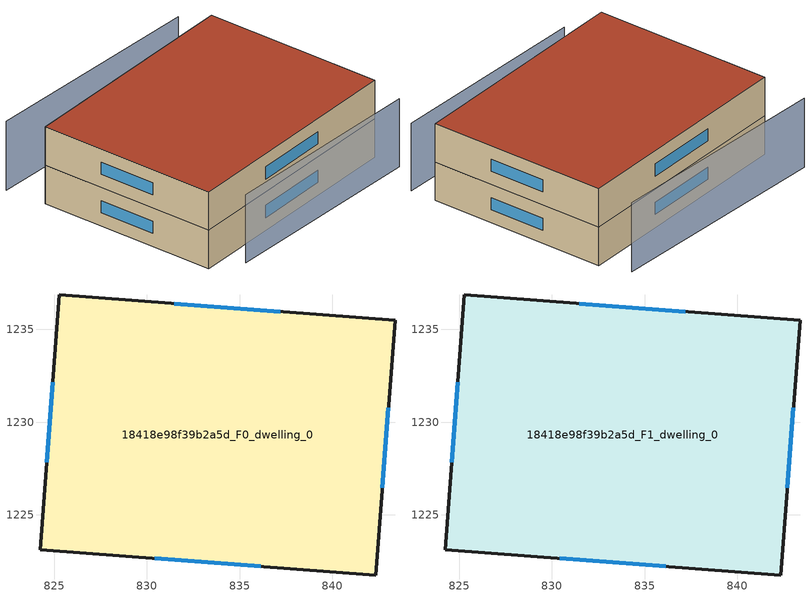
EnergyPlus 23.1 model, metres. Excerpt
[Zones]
18418e98f39b2a5d_F0_dwelling_0
 floor ground (EU_floor_Construction): 843.38,1235.49 842.34,1221.75 824.24,1223.13 825.28,1236.87 z0
 wall outside (EU_wall_Construction): 825.28,1236.87 824.24,1223.13 842.34,1221.75 843.38,1235.49 825.28,1236.87 z0:3
 window (EU_Window_Construction): 824.92,1232.16 824.59,1227.83 / 837.18,1235.96 831.48,1236.4 / 842.7,1226.46 843.02,1230.79 / 830.43,1222.66 836.14,1222.22 z1.03:1.97
18418e98f39b2a5d_F1_dwelling_0
 floor to 18418e98f39b2a5d_F0_dwelling_0 (EU_floor_Construction): 843.38,1235.49 842.34,1221.75 824.24,1223.13 825.28,1236.87 z3
 wall outside (EU_wall_Construction): 825.28,1236.87 824.24,1223.13 842.34,1221.75 843.38,1235.49 825.28,1236.87 z3:6
 window (EU_Window_Construction): 824.92,1232.16 824.59,1227.83 / 837.18,1235.96 831.48,1236.4 / 842.7,1226.46 843.02,1230.79 / 830.43,1222.66 836.14,1222.22 z4.03:4.97
 roof outside (EU_roof_Construction): 842.34,1221.75 843.38,1235.49 825.28,1236.87 824.24,1223.13 z6
shading: 826.25,1221.49 842.2,1219.73 z0:5.3; 842.82,1237.79 825.25,1240 z0:5.4
[Building]
EU S2 Campaign: North Axis=0; Terrain=City; Solar Distribution=FullExterior
[Site:Location]
Cape.Town.Intl.AP: Latitude=-33.965; Longitude=18.602; Time Zone=2; Elevation=46
[SizingPeriod:WeatherFileDays]
AnnualSizingPeriod: Begin Month=1; Begin Day of Month=1; End Month=12; End Day of Month=31; Day of Week for Start Day=Monday; Use Weather File Daylight Saving Period=No; Use Weather File Rain and Snow Indicators=No
[MATERIAL]
EU_InternalMass_Material: Roughness=MediumRough; Thickness=0.1; Conductivity=1; Density=1800; Specific Heat=900; Thermal Absorptance=0.9; Solar Absorptance=0.7; Visible Absorptance=0.7
[MATERIAL:NOMASS] Roughness=MediumRough; Thermal Absorptance=0.9; Solar Absorptance=0.7; Visible Absorptance=0.7
Name | Thermal Resistance
EU_wall_NoMass | 0.493876
EU_roof_NoMass | 0.449382
EU_floor_NoMass | 1.25
[WINDOWMATERIAL:SIMPLEGLAZINGSYSTEM]
EU_Window_SimpleGlazing: UFactor=4.4; Solar Heat Gain Coefficient=0.85; Visible Transmittance=0.85
[CONSTRUCTION]
EU_wall_Construction: EU_wall_NoMass
EU_roof_Construction: EU_roof_NoMass
EU_floor_Construction: EU_floor_NoMass
EU_Window_Construction: EU_Window_SimpleGlazing
EU_InternalMass_Construction: EU_InternalMass_Material
[ZONE] Type=1; Multiplier=1; Ceiling Height=autocalculate; Volume=750.382; Floor Area=autocalculate; Part of Total Floor Area=Yes
18418e98f39b2a5d_F0_dwelling_0; 18418e98f39b2a5d_F1_dwelling_0
[INTERNALMASS] Construction=EU_InternalMass_Construction; Surface Area=250.127
Name | Zone or ZoneList
18418e98f39b2a5d_F0_dwelling_0_EU_InternalMass | 18418e98f39b2a5d_F0_dwelling_0
18418e98f39b2a5d_F1_dwelling_0_EU_InternalMass | 18418e98f39b2a5d_F1_dwelling_0
[OTHEREQUIPMENT] Fuel Type=Electricity; Design Level Calculation Method=Watts/Area; Power per Zone Floor Area=1; Fraction Latent=0; Fraction Radiant=0; Fraction Lost=0; Carbon Dioxide Generation Rate=0; EndUse Subcategory=EU_Step8_InternalGains
Name | Zone or ZoneList or Space or SpaceList | Schedule
EU_Step8_InternalGain_18418e98f39b2a5d_F0_dwelling_0_f000 | 18418e98f39b2a5d_F0_dwelling_0 | EU_Step8_GainSchedule_18418e98f39b2a5d_F0_dwelling_0_f000
EU_Step8_InternalGain_18418e98f39b2a5d_F1_dwelling_0_f000 | 18418e98f39b2a5d_F1_dwelling_0 | EU_Step8_GainSchedule_18418e98f39b2a5d_F1_dwelling_0_f000
[ZONEVENTILATION:DESIGNFLOWRATE] Schedule=EU_AlwaysOn; Design Flow Rate Calculation Method=AirChanges/Hour; Air Changes per Hour=0.64; Ventilation Type=Natural; Fan Pressure Rise=0; Fan Total Efficiency=1; Constant Term Coefficient=1; Temperature Term Coefficient=0; Velocity Term Coefficient=0; Velocity Squared Term Coefficient=0; Minimum Indoor Temperature=-100; Maximum Indoor Temperature=100; Delta Temperature=-100; Minimum Outdoor Temperature=-100; Maximum Outdoor Temperature=100; Maximum Wind Speed=40
Name | Zone or ZoneList or Space or SpaceList
EU_ConstantAir_18418e98f39b2a5d_F0_dwelling_0 | 18418e98f39b2a5d_F0_dwelling_0
EU_ConstantAir_18418e98f39b2a5d_F1_dwelling_0 | 18418e98f39b2a5d_F1_dwelling_0
[HVACTEMPLATE:THERMOSTAT] Constant Heating Setpoint=20; Constant Cooling Setpoint=50
EU_HeatOnly_18418e98f39b2a5d_F0_dwelling_0; EU_HeatOnly_18418e98f39b2a5d_F1_dwelling_0
[HVACTEMPLATE:ZONE:IDEALLOADSAIRSYSTEM] System Availability Schedule=EU_AlwaysOn; Maximum Heating Supply Air Temperature=50; Minimum Cooling Supply Air Temperature=13; Maximum Heating Supply Air Humidity Ratio=0.0156; Minimum Cooling Supply Air Humidity Ratio=0.0077; Heating Limit=NoLimit; Cooling Limit=NoLimit; Heating Availability Schedule=EU_AlwaysOn; Cooling Availability Schedule=EU_CoolingOff; Dehumidification Control Type=ConstantSensibleHeatRatio; Cooling Sensible Heat Ratio=0.7; Dehumidification Setpoint=60; Humidification Control Type=None; Humidification Setpoint=30; Outdoor Air Method=None; Outdoor Air Flow Rate per Person=0.00944; Outdoor Air Flow Rate per Zone Floor Area=0; Outdoor Air Flow Rate per Zone=0; Demand Controlled Ventilation Type=None; Outdoor Air Economizer Type=NoEconomizer; Heat Recovery Type=None; Sensible Heat Recovery Effectiveness=0.7; Latent Heat Recovery Effectiveness=0.65
Name | Template Thermostat
18418e98f39b2a5d_F0_dwelling_0 | EU_HeatOnly_18418e98f39b2a5d_F0_dwelling_0
18418e98f39b2a5d_F1_dwelling_0 | EU_HeatOnly_18418e98f39b2a5d_F1_dwelling_0
[SIZING:ZONE] Zone Cooling Design Supply Air Temperature Input Method=SupplyAirTemperature; Zone Cooling Design Supply Air Temperature=13; Zone Heating Design Supply Air Temperature Input Method=SupplyAirTemperature; Zone Heating Design Supply Air Temperature=50; Zone Cooling Design Supply Air Humidity Ratio=0.008; Zone Heating Design Supply Air Humidity Ratio=0.008; Cooling Design Air Flow Method=DesignDay; Cooling Design Air Flow Rate=0; Cooling Minimum Air Flow per Zone Floor Area=0.000762; Cooling Minimum Air Flow=0; Cooling Minimum Air Flow Fraction=0.2; Heating Design Air Flow Method=DesignDay; Heating Design Air Flow Rate=0; Heating Maximum Air Flow per Zone Floor Area=0.002032; Heating Maximum Air Flow=0.141576; Heating Maximum Air Flow Fraction=0.3; Account for Dedicated Outdoor Air System=No; Dedicated Outdoor Air System Control Strategy=NeutralSupplyAir; Dedicated Outdoor Air Low Setpoint Temperature for Design=autosize; Dedicated Outdoor Air High Setpoint Temperature for Design=autosize; Zone Load Sizing Method=Sensible Load Only No Latent Load; Zone Latent Cooling Design Supply Air Humidity Ratio Input Method=HumidityRatioDifference; Zone Cooling Design Supply Air Humidity Ratio Difference=0.005; Zone Latent Heating Design Supply Air Humidity Ratio Input Method=HumidityRatioDifference; Zone Humidification Design Supply Air Humidity Ratio Difference=0.005
18418e98f39b2a5d_F0_dwelling_0; 18418e98f39b2a5d_F1_dwelling_0
[SCHEDULE:CONSTANT]
Name | Hourly Value
EU_AlwaysOn | 1
EU_CoolingOff | 0
[SCHEDULE:FILE] Column Number=1; Rows to Skip at Top=0; Number of Hours of Data=8760; Column Separator=Comma; Interpolate to Timestep=No; Minutes per Item=60; Adjust Schedule for Daylight Savings=Yes
Name | File
EU_Step8_GainSchedule_18418e98f39b2a5d_F0_dwelling_0_f000 | ../../schedules/18418e98f39b2a5d/18418e98f39b2a5d_F0_dwelling_0_f000_gain.csv
EU_Step8_GainSchedule_18418e98f39b2a5d_F1_dwelling_0_f000 | ../../schedules/18418e98f39b2a5d/18418e98f39b2a5d_F1_dwelling_0_f000_gain.csv
